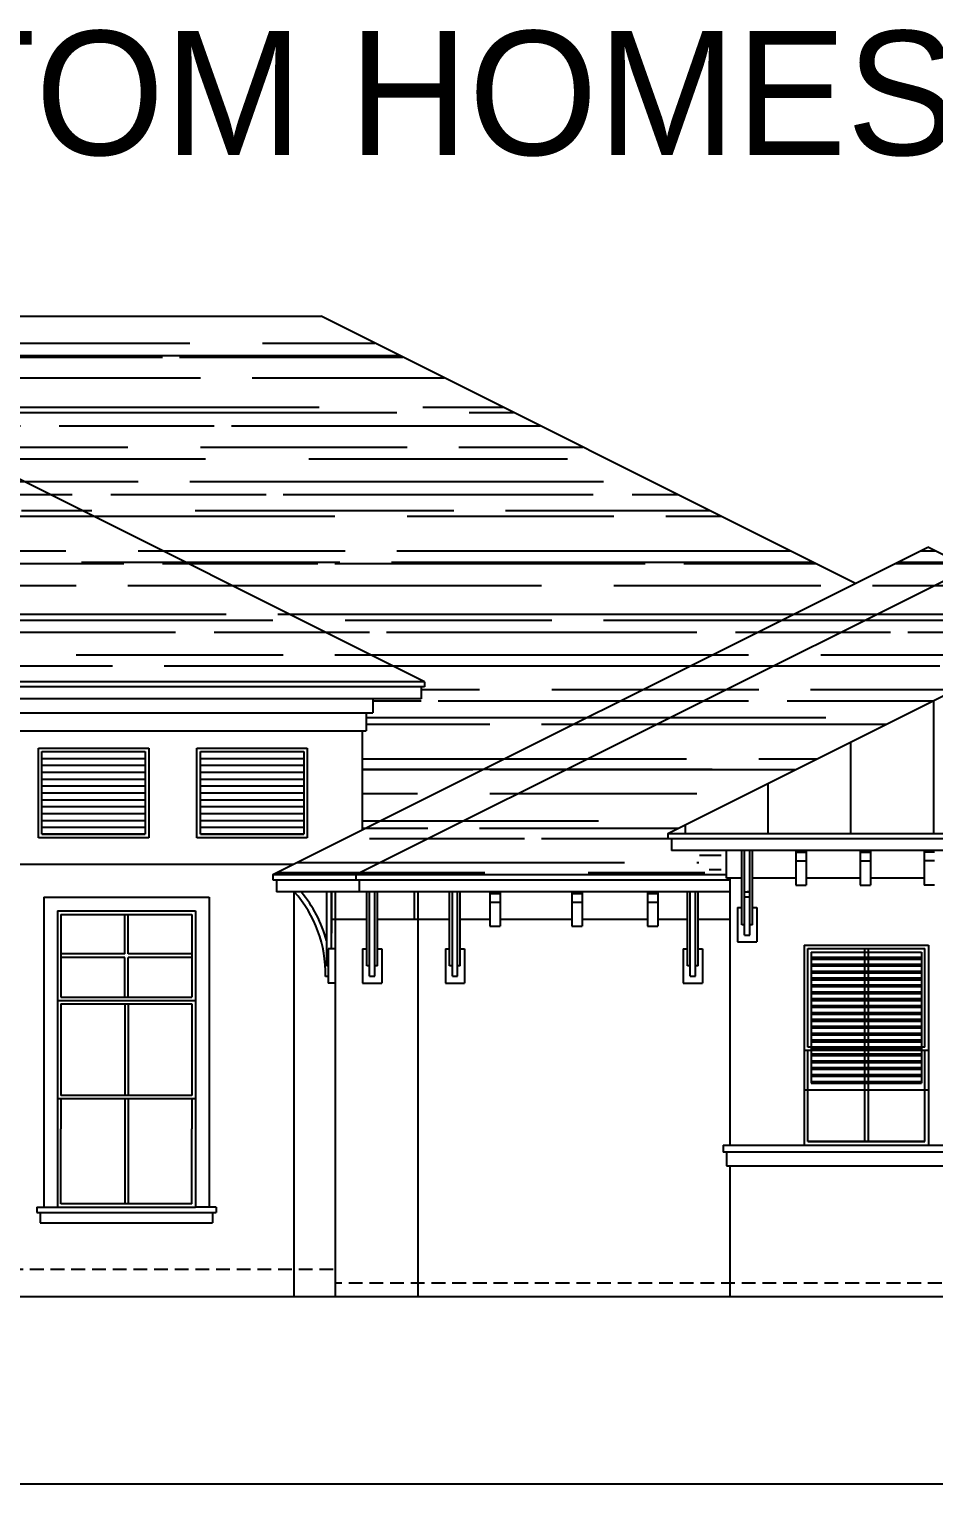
# Model space of a CAD drawing. Header units: inches. Extents: x -25328 to 8149, y -5530 to 4336.
# Drawn here: x -10418 to -10155.6, y -20.5 to 401.6 of the extents above; entities that cross this region are included whole.
import ezdxf

# ---------------------------------------------------------------- set-up
doc = ezdxf.new("R2010")
doc.units = ezdxf.units.IN
doc.header["$LTSCALE"] = 16
doc.header["$MEASUREMENT"] = 0
doc.linetypes.add('ALPINE_SOLID', pattern=[0])
doc.linetypes.add('HIDDEN', pattern=[0.375, 0.25, -0.125])
for name, color, linetype in [('CONC.', 3, 'CONTINUOUS'), ('DIM', 5, 'CONTINUOUS'), ('DIMS', 5, 'CONTINUOUS'), ('HATCH', 8, 'CONTINUOUS'), ('Layer_Notes', 7, 'ALPINE_SOLID'), ('ROOF', 1, 'CONTINUOUS'), ('TEXT', 11, 'CONTINUOUS'), ('TEXT ROOM', 3, 'CONTINUOUS'), ('WALLS EXT', 6, 'CONTINUOUS'), ('WINDOWS', 1, 'CONTINUOUS')]:
    doc.layers.add(name, color=color, linetype=linetype)
doc.styles.add('BROCURE TITLE', font='MTCORSVA.TTF', dxfattribs={"height": 4})

msp = doc.modelspace()

# ---------------------------------------------------------------- hatches: boundary and pattern name
at = {"layer": 'HATCH'}
h = msp.add_hatch(dxfattribs=at)
h.set_pattern_fill('AR-RROOF', color=8, scale=15, style=0)
h.set_pattern_definition([(0, (-6232.89, -878.122), (33, 15), [225, -30, 75, -15]), (0, (-6212.94, -870.622), (-15, 19.95), [45, -4.95, 90, -11.25]), (0, (-6225.391, -865.372), (78, 10.05), [120, -21, 60, -15])])
h.paths.add_polyline_path([(-10738.28423153, 202.78486914), (-10828.53423153, 157.65986914), (-10828.53423153, 156.28486914), (-10803.31285402, 156.28486914), (-10738.28423153, 188.79918038), (-10673.25560905, 156.28486914), (-10669.78423153, 156.28486914), (-10648.03423153, 156.26013269), (-10648.03423153, 157.65986914)])
h.paths.add_polyline_path([(-10672.28423153, 203.25700509), (-10674.28423153, 203.25700509), (-10674.28423153, 207.25700509), (-10688.28423153, 207.25700509), (-10688.28423153, 210.75700509), (-10689.28423153, 210.75700509), (-10689.28423153, 212.25700509), (-10496.28423153, 308.75700509), (-10303.28423153, 212.25700509), (-10303.28423153, 210.75700509), (-10304.28423153, 210.75700509), (-10304.28423153, 207.25700509), (-10318.28423153, 207.25700509), (-10318.28423153, 203.25700509), (-10320.28423153, 203.25700509), (-10320.28423153, 198.02144844), (-10321.28423153, 198.02144844), (-10321.28423153, 169.28486914), (-10178.28423153, 240.78486914), (-10333.28423153, 318.28486914), (-10507.28423153, 318.28486914), (-10738.28423153, 202.78486914), (-10671.28423153, 169.28486914), (-10671.28423153, 198.02144844), (-10672.28423153, 198.02144844)])
h.paths.add_polyline_path([(-10558.10647578, 257.00700509), (-10563.28423153, 257.00700509), (-10563.28423153, 260.50700509), (-10564.28423153, 260.50700509), (-10564.28423153, 262.00700509), (-10492.28423153, 298.00700509), (-10420.28423153, 262.00700509), (-10420.28423153, 260.50700509), (-10421.28423153, 260.50700509), (-10421.28423153, 257.00700509), (-10426.46198729, 257.00700509, 0.1928199289), (-10435.4952017, 232.50700509), (-10436.28423153, 232.50700509), (-10436.28423153, 230.50700509), (-10438.28423153, 230.50700509), (-10438.28423153, 212.25700509), (-10303.28423153, 212.25700509), (-10496.28423153, 308.75700509), (-10689.28423153, 212.25700509), (-10546.28423153, 212.25700509), (-10546.28423153, 230.50700509), (-10548.28423153, 230.50700509), (-10548.28423153, 232.50700509), (-10549.07326137, 232.50700509, 0.1928199289)], flags=17)
h.paths.add_polyline_path([(-10145.28423153, 245.28486914), (-10157.28423153, 251.28486914), (-10347.28423153, 156.28486914), (-10323.28423153, 156.28486914)])
h.paths.add_polyline_path([(-10145.28423153, 211.97635934), (-10057.84552303, 168.25700509), (-10057.84552303, 166.75700509), (-10058.84552303, 166.75700509), (-10058.84552303, 163.25700509), (-10064.02327879, 163.25700509, 0.0608947721), (-10068.92288641, 156.28486914), (-9967.28423153, 156.28486914), (-10145.28423153, 245.28486914), (-10323.28423153, 156.28486914), (-10221.65188045, 156.28486914, 0.0609127368), (-10226.55582682, 163.25700509), (-10231.72294003, 163.25700509), (-10231.72294003, 166.75700509), (-10232.72294003, 166.75700509), (-10232.72294003, 168.25700509)])
h = msp.add_hatch(dxfattribs=at)
h.set_pattern_fill('AR-RROOF', color=256, scale=15, style=0)
h.set_pattern_definition([(0, (7650.054, -5056.707), (33, 15), [225, -30, 75, -15]), (0, (7670.004, -5049.207), (-15, 19.95), [45, -4.95, 90, -11.25]), (0, (7657.554, -5043.957), (78, 10.05), [120, -21, 60, -15])])
h.paths.add_polyline_path([(-10217.22294003, 163.25700509), (-10224.56714634, 163.25700509, -0.0536050847), (-10220.20438079, 156.75700509), (-10217.22294003, 156.75700509)])

# ---------------------------------------------------------------- linework, layer by layer
at = {"layer": 'CONC.'}
for p, q in [((-10299.9276697, 33.75700509), (-10813.28423153, 33.75700509)), ((-9985.28423153, 33.75700509), (-10794.28423153, 33.75700509))]:
    msp.add_line(p, q, dxfattribs=at)
at = {"layer": 'DIM'}
msp.add_line((-10303.28423153, 212.25700509), (-10303.28423153, 210.75700509), dxfattribs=at)
at = {"layer": 'DIMS'}
for p, q in [((-10211.28544003, 155.25700509), (-10215.72294003, 155.25700509)), ((-10195.60252645, 155.25700509), (-10208.16044003, 155.25700509)), ((-10176.99487548, 155.25700509), (-10192.60252645, 155.25700509)), ((-10158.3872245, 155.25700509), (-10173.99487548, 155.25700509)), ((-10320.06548153, 143.27144844), (-10330.28423153, 143.27144844)), ((-10305.28423153, 143.27144844), (-10316.94048153, 143.27144844)), ((-10296.06548153, 143.27144844), (-10306.28423153, 143.27144844)), ((-10284.38256796, 143.27144844), (-10292.94048153, 143.27144844)), ((-10260.62191765, 143.27144844), (-10281.38256796, 143.27144844)), ((-10238.62460361, 143.27144844), (-10257.62191765, 143.27144844)), ((-10227.06669003, 143.27144844), (-10235.62460361, 143.27144844)), ((-10214.72294003, 143.27144844), (-10223.94169003, 143.27144844))]:
    msp.add_line(p, q, dxfattribs=at)
at = {"layer": 'HATCH', "color": 8, "linetype": 'HIDDEN'}
for p, q in [((-10651.78423153, 41.75700509), (-10329.28423153, 41.75700509)), ((-9985.28423153, 37.75700509), (-10329.28423153, 37.75700509))]:
    msp.add_line(p, q, dxfattribs=at)
at = {"layer": 'Layer_Notes', "color": 8}
for p, q in [((-10155.72294003, 206.75700509), (-10155.72294003, 168.25700509)), ((-10179.72294003, 194.75700509), (-10179.72294003, 168.25700509)), ((-10203.72294003, 182.75700509), (-10203.72294003, 168.25700509)), ((-10227.72294003, 170.75700509), (-10227.72294003, 168.25700509))]:
    msp.add_line(p, q, dxfattribs=at)
at = {"layer": 'ROOF', "color": 6}
for p, q in [((-10507.28423153, 318.28486914), (-10333.28423153, 318.28486914)), ((-10178.28423153, 240.78486914), (-10333.28423153, 318.28486914)), ((-10303.28423153, 212.25700509), (-10496.28423153, 308.75700509)), ((-10347.28423153, 156.28486914), (-10157.28423153, 251.28486914)), ((-9967.28423153, 156.28486914), (-10157.28423153, 251.28486914)), ((-10323.28423153, 156.28486914), (-10145.28423153, 245.28486914)), ((-10303.28423153, 212.25700509), (-10438.28423153, 212.25700509)), ((-10232.72294003, 168.25700509), (-10145.28423153, 211.97635934)), ((-10304.28423153, 207.25700509), (-10438.28423153, 207.25700509)), ((-10304.28423153, 210.75700509), (-10304.28423153, 207.25700509)), ((-10321.28423153, 169.28486914), (-10321.28423153, 198.02144844)), ((-10231.72294003, 166.75700509), (-10231.72294003, 163.25700509)), ((-10058.84552303, 163.25700509), (-10231.72294003, 163.25700509)), ((-10438.28423153, 159.28486914), (-10341.28423153, 159.28486914)), ((-10347.28423153, 156.28486914), (-10215.72294003, 156.28486914)), ((-10295.28423153, 156.28486914), (-10217.22294003, 156.28486914)), ((-10346.28423153, 154.78486914), (-10346.28423153, 151.28486914)), ((-10322.28423153, 154.78486914), (-10322.28423153, 151.28486914)), ((-10214.72294003, 155.25700509), (-10214.72294003, 77.8033583)), ((-10413.78423153, 149.75700509), (-10365.78423153, 149.75700509)), ((-10413.78423153, 149.75700509), (-10413.78423153, 59.75700509)), ((-10365.78423153, 149.75700509), (-10365.78423153, 59.75700509)), ((-10214.72294003, 151.28486914), (-10346.28423153, 151.28486914)), ((-10341.28423153, 151.28486914), (-10341.28423153, 33.75700509)), ((-10330.28423153, 151.28486914), (-10330.28423153, 143.27144844)), ((-10329.28423153, 151.28486914), (-10329.28423153, 33.75700509)), ((-10306.28423153, 151.28486914), (-10306.28423153, 143.27144844)), ((-10305.28423153, 151.28486914), (-10305.28423153, 33.75700509)), ((-10409.78423153, 145.75700509), (-10369.78423153, 145.75700509)), ((-10409.78423153, 145.75700509), (-10409.78423153, 119.75700509)), ((-10369.78423153, 145.75700509), (-10369.78423153, 119.75700509)), ((-10193.15923153, 135.8033583), (-10157.15923153, 135.8033583)), ((-10193.15923153, 135.8033583), (-10157.15923153, 135.8033583)), ((-10193.15923153, 135.8033583), (-10157.15923153, 135.8033583)), ((-10193.15923153, 135.8033583), (-10193.15923153, 78.8033583)), ((-10157.15923153, 135.8033583), (-10157.15923153, 77.8033583)), ((-10409.78423153, 119.75700509), (-10369.78423153, 119.75700509)), ((-10409.78423153, 119.75700509), (-10369.78423153, 119.75700509)), ((-10409.78423153, 119.75700509), (-10369.78423153, 119.75700509)), ((-10409.78423153, 119.75700509), (-10409.78423153, 82.50700509)), ((-10369.78423153, 119.75700509), (-10369.78423153, 82.50700509)), ((-10193.15923153, 94.5533583), (-10193.15923153, 77.8033583)), ((-10157.15923153, 94.5533583), (-10157.15923153, 78.8033583)), ((-10409.78423153, 82.50700509), (-10409.78423153, 59.75700509)), ((-10369.78423153, 82.50700509), (-10369.78423153, 60.75700509)), ((-10216.72294003, 77.8033583), (-10174.72294003, 77.8033583)), ((-10216.72294003, 77.8033583), (-10216.72294003, 75.75700509)), ((-10193.15923153, 78.8033583), (-10193.15923153, 77.8033583)), ((-10174.72294003, 77.8033583), (-10073.84552303, 77.8033583)), ((-10157.15923153, 78.8033583), (-10157.15923153, 77.8033583)), ((-10073.84552303, 75.75700509), (-10216.72294003, 75.75700509)), ((-10215.72294003, 75.75700509), (-10215.72294003, 71.75700509)), ((-10215.72294003, 71.75700509), (-10074.84552303, 71.75700509)), ((-10214.72294003, 71.75700509), (-10214.72294003, 33.75700509)), ((-10415.78423153, 59.75700509), (-10415.78423153, 58.25700509)), ((-10415.78423153, 59.75700509), (-10413.78423153, 59.75700509)), ((-10415.78423153, 59.75700509), (-10415.78423153, 58.25700509)), ((-10413.78423153, 59.75700509), (-10370.78423153, 59.75700509)), ((-10370.78423153, 59.75700509), (-10369.78423153, 59.75700509)), ((-10369.78423153, 60.75700509), (-10369.78423153, 59.75700509)), ((-10363.78423153, 59.75700509), (-10369.78423153, 59.75700509)), ((-10363.78423153, 59.75700509), (-10365.78423153, 59.75700509)), ((-10363.78423153, 59.75700509), (-10363.78423153, 58.25700509)), ((-10363.78423153, 59.75700509), (-10363.78423153, 58.25700509)), ((-10415.78423153, 58.25700509), (-10363.78423153, 58.25700509)), ((-10414.78423153, 58.25700509), (-10414.78423153, 55.25700509)), ((-10414.78423153, 58.25700509), (-10414.78423153, 55.25700509)), ((-10414.78423153, 55.25700509), (-10364.78423153, 55.25700509)), ((-10364.78423153, 58.25700509), (-10364.78423153, 55.25700509)), ((-10364.78423153, 58.25700509), (-10364.78423153, 55.25700509))]:
    msp.add_line(p, q, dxfattribs=at)
at = {"layer": 'TEXT', "color": 6}
msp.add_line((-11345.7076606, -20.50380518), (-9544.72491662, -20.50366356), dxfattribs=at)
at = {"layer": 'WALLS EXT', "color": 8}
for p, q in [((-10303.28423153, 212.25700509), (-10303.28423153, 210.75700509)), ((-10303.28423153, 210.75700509), (-10438.28423153, 210.75700509)), ((-10232.72294003, 168.25700509), (-10232.72294003, 166.75700509)), ((-10232.72294003, 166.75700509), (-10057.84552303, 166.75700509)), ((-10347.28423153, 156.28486914), (-10347.28423153, 154.78486914)), ((-10323.28423153, 156.28486914), (-10323.28423153, 154.78486914)), ((-10347.28423153, 154.78486914), (-10214.72294003, 154.78486914))]:
    msp.add_line(p, q, dxfattribs=at)
at = {"layer": 'WINDOWS'}
for p, q in [((-10318.28423153, 207.25700509), (-10318.28423153, 203.25700509)), ((-10438.28423153, 203.25700509), (-10318.28423153, 203.25700509)), ((-10320.28423153, 203.25700509), (-10320.28423153, 198.02144844)), ((-10436.28423153, 198.02144844), (-10320.28423153, 198.02144844)), ((-10415.33258789, 167.0093622), (-10415.33258789, 193.0093622)), ((-10415.33258789, 193.0093622), (-10383.33258789, 193.0093622)), ((-10414.33258789, 168.0093622), (-10414.33258789, 192.0093622)), ((-10414.33258789, 192.0093622), (-10384.33258789, 192.0093622)), ((-10414.33258789, 190.0093622), (-10384.33258789, 190.0093622)), ((-10384.33258789, 192.0093622), (-10384.33258789, 168.0093622)), ((-10383.33258789, 193.0093622), (-10383.33258789, 167.0093622)), ((-10369.33258789, 167.0093622), (-10369.33258789, 193.0093622)), ((-10369.33258789, 193.0093622), (-10337.33258789, 193.0093622)), ((-10368.33258789, 168.0093622), (-10368.33258789, 192.0093622)), ((-10368.33258789, 192.0093622), (-10338.33258789, 192.0093622)), ((-10368.33258789, 190.0093622), (-10338.33258789, 190.0093622)), ((-10338.33258789, 192.0093622), (-10338.33258789, 168.0093622)), ((-10337.33258789, 193.0093622), (-10337.33258789, 167.0093622)), ((-10414.33258789, 188.0093622), (-10384.33258789, 188.0093622)), ((-10414.33258789, 186.0093622), (-10384.33258789, 186.0093622)), ((-10368.33258789, 188.0093622), (-10338.33258789, 188.0093622)), ((-10368.33258789, 186.0093622), (-10338.33258789, 186.0093622)), ((-10414.33258789, 184.0093622), (-10384.33258789, 184.0093622)), ((-10414.33258789, 182.0093622), (-10384.33258789, 182.0093622)), ((-10368.33258789, 184.0093622), (-10338.33258789, 184.0093622)), ((-10368.33258789, 182.0093622), (-10338.33258789, 182.0093622)), ((-10414.33258789, 180.0093622), (-10384.33258789, 180.0093622)), ((-10414.33258789, 178.0093622), (-10384.33258789, 178.0093622)), ((-10368.33258789, 180.0093622), (-10338.33258789, 180.0093622)), ((-10368.33258789, 178.0093622), (-10338.33258789, 178.0093622)), ((-10414.33258789, 176.0093622), (-10384.33258789, 176.0093622)), ((-10414.33258789, 174.0093622), (-10384.33258789, 174.0093622)), ((-10368.33258789, 176.0093622), (-10338.33258789, 176.0093622)), ((-10368.33258789, 174.0093622), (-10338.33258789, 174.0093622)), ((-10414.33258789, 172.0093622), (-10384.33258789, 172.0093622)), ((-10414.33258789, 170.0093622), (-10384.33258789, 170.0093622)), ((-10368.33258789, 172.0093622), (-10338.33258789, 172.0093622)), ((-10368.33258789, 170.0093622), (-10338.33258789, 170.0093622)), ((-10383.33258789, 167.0093622), (-10415.33258789, 167.0093622)), ((-10384.33258789, 168.0093622), (-10414.33258789, 168.0093622)), ((-10414.33258789, 168.0093622), (-10384.33258789, 168.0093622)), ((-10337.33258789, 167.0093622), (-10369.33258789, 167.0093622)), ((-10338.33258789, 168.0093622), (-10368.33258789, 168.0093622)), ((-10368.33258789, 168.0093622), (-10338.33258789, 168.0093622)), ((-10232.72294003, 168.25700509), (-10057.84552303, 168.25700509)), ((-10215.72294003, 155.25700509), (-10215.72294003, 163.25700509)), ((-10211.28544003, 141.75700509), (-10211.28544003, 163.25700509)), ((-10210.47294003, 138.75700509), (-10210.47294003, 163.25700509)), ((-10208.97294003, 138.75700509), (-10208.97294003, 163.25700509)), ((-10208.16044003, 141.75700509), (-10208.16044003, 163.25700509)), ((-10195.60252645, 163.25700509), (-10195.60252645, 153.25700509)), ((-10195.60252645, 162.75700509), (-10192.60252645, 162.75700509)), ((-10192.60252645, 163.25700509), (-10192.60252645, 153.25700509)), ((-10176.99487548, 163.25700509), (-10176.99487548, 153.25700509)), ((-10176.99487548, 162.75700509), (-10173.99487548, 162.75700509)), ((-10176.99487548, 162.75700509), (-10173.99487548, 162.75700509)), ((-10173.99487548, 163.25700509), (-10173.99487548, 153.25700509)), ((-10158.3872245, 163.25700509), (-10158.3872245, 153.25700509)), ((-10155.3872245, 162.75700509), (-10158.3872245, 162.75700509)), ((-10195.60252645, 160.25700509), (-10192.60252645, 160.25700509)), ((-10176.99487548, 160.25700509), (-10173.99487548, 160.25700509)), ((-10155.3872245, 160.25700509), (-10158.3872245, 160.25700509)), ((-10195.60252645, 153.25700509), (-10192.60252645, 153.25700509)), ((-10176.99487548, 153.25700509), (-10173.99487548, 153.25700509)), ((-10155.3872245, 153.25700509), (-10158.3872245, 153.25700509)), ((-10331.78423153, 151.28486914), (-10331.78423153, 139.09388613)), ((-10330.28423153, 151.28486914), (-10330.28423153, 139.28486914)), ((-10330.28423153, 134.77308239), (-10330.28423153, 151.28486914)), ((-10320.06548153, 129.78486914), (-10320.06548153, 151.28486914)), ((-10319.25298153, 126.78486914), (-10319.25298153, 151.28486914)), ((-10317.75298153, 126.78486914), (-10317.75298153, 151.28486914)), ((-10316.94048153, 129.78486914), (-10316.94048153, 151.28486914)), ((-10296.06548153, 129.78486914), (-10296.06548153, 151.28486914)), ((-10295.25298153, 126.78486914), (-10295.25298153, 151.28486914)), ((-10293.75298153, 126.78486914), (-10293.75298153, 151.28486914)), ((-10292.94048153, 129.78486914), (-10292.94048153, 151.28486914)), ((-10284.38256796, 151.28486914), (-10284.38256796, 141.28486914)), ((-10284.38256796, 150.78486914), (-10281.38256796, 150.78486914)), ((-10284.38256796, 148.28486914), (-10281.38256796, 148.28486914)), ((-10281.38256796, 151.28486914), (-10281.38256796, 141.28486914)), ((-10260.62191765, 151.28486914), (-10260.62191765, 141.28486914)), ((-10260.62191765, 150.78486914), (-10257.62191765, 150.78486914)), ((-10260.62191765, 148.28486914), (-10257.62191765, 148.28486914)), ((-10257.62191765, 151.28486914), (-10257.62191765, 141.28486914)), ((-10238.62460361, 151.28486914), (-10238.62460361, 141.28486914)), ((-10238.62460361, 150.78486914), (-10235.62460361, 150.78486914)), ((-10238.62460361, 148.28486914), (-10235.62460361, 148.28486914)), ((-10235.62460361, 151.28486914), (-10235.62460361, 141.28486914)), ((-10227.06669003, 129.78486914), (-10227.06669003, 151.28486914)), ((-10226.25419003, 126.78486914), (-10226.25419003, 151.28486914)), ((-10224.75419003, 126.78486914), (-10224.75419003, 151.28486914)), ((-10223.94169003, 129.78486914), (-10223.94169003, 151.28486914)), ((-10210.47294003, 151.25700509), (-10208.97294003, 151.25700509)), ((-10208.97294003, 149.75700509), (-10210.47294003, 149.75700509)), ((-10208.97294003, 151.25700509), (-10209.75640608, 151.25700509)), ((-10408.78423153, 144.75700509), (-10370.78423153, 144.75700509)), ((-10408.78423153, 144.75700509), (-10408.78423153, 120.75700509)), ((-10390.28423153, 133.25700509), (-10390.28423153, 144.75700509)), ((-10389.28423153, 133.25700509), (-10389.28423153, 144.75700509)), ((-10370.78423153, 144.75700509), (-10370.78423153, 120.75700509)), ((-10212.50419003, 146.75700509), (-10211.28544003, 146.75700509)), ((-10212.50419003, 146.75700509), (-10212.50419003, 136.75700509)), ((-10208.16044003, 146.75700509), (-10206.94169003, 146.75700509)), ((-10206.94169003, 146.75700509), (-10206.94169003, 136.75700509)), ((-10284.38256796, 141.28486914), (-10281.38256796, 141.28486914)), ((-10260.62191765, 141.28486914), (-10257.62191765, 141.28486914)), ((-10238.62460361, 141.28486914), (-10235.62460361, 141.28486914)), ((-10210.47294003, 141.75700509), (-10211.28544003, 141.75700509)), ((-10208.16044003, 141.75700509), (-10208.97294003, 141.75700509)), ((-10331.78423153, 139.09388613), (-10331.78423153, 129.77308239)), ((-10212.50419003, 136.75700509), (-10206.94169003, 136.75700509)), ((-10210.47294003, 138.75700509), (-10208.97294003, 138.75700509)), ((-10193.15923153, 135.8033583), (-10193.15923153, 93.8033583)), ((-10193.15923153, 135.8033583), (-10157.15923153, 135.8033583)), ((-10157.15923153, 135.8033583), (-10157.15923153, 93.8033583)), ((-10390.28423153, 133.25700509), (-10408.78423153, 133.25700509)), ((-10390.28423153, 132.25700509), (-10408.78423153, 132.25700509)), ((-10390.28423153, 120.75700509), (-10390.28423153, 132.25700509)), ((-10370.78423153, 133.25700509), (-10389.28423153, 133.25700509)), ((-10389.28423153, 120.75700509), (-10389.28423153, 132.25700509)), ((-10370.78423153, 132.25700509), (-10389.28423153, 132.25700509)), ((-10331.28423153, 134.77308239), (-10331.28423153, 124.77308239)), ((-10329.28423153, 134.77308239), (-10331.28423153, 134.77308239)), ((-10321.28423153, 134.78486914), (-10320.06548153, 134.78486914)), ((-10321.28423153, 134.78486914), (-10321.28423153, 124.78486914)), ((-10316.94048153, 134.78486914), (-10315.72173153, 134.78486914)), ((-10315.72173153, 134.78486914), (-10315.72173153, 124.78486914)), ((-10297.28423153, 134.78486914), (-10296.06548153, 134.78486914)), ((-10297.28423153, 134.78486914), (-10297.28423153, 124.78486914)), ((-10292.94048153, 134.78486914), (-10291.72173153, 134.78486914)), ((-10291.72173153, 134.78486914), (-10291.72173153, 124.78486914)), ((-10228.28544003, 134.78486914), (-10227.06669003, 134.78486914)), ((-10228.28544003, 134.78486914), (-10228.28544003, 124.78486914)), ((-10223.94169003, 134.78486914), (-10222.72294003, 134.78486914)), ((-10222.72294003, 134.78486914), (-10222.72294003, 124.78486914)), ((-10192.15923153, 134.8033583), (-10158.15923153, 134.8033583)), ((-10192.15923153, 106.23078678), (-10192.15923153, 134.8033583)), ((-10191.15923153, 133.8033583), (-10191.15923153, 95.8033583)), ((-10191.15923153, 133.8033583), (-10159.15923153, 133.8033583)), ((-10191.15923153, 132.3033583), (-10159.15923153, 132.3033583)), ((-10191.15923153, 131.8033583), (-10159.15923153, 131.8033583)), ((-10175.65923153, 134.8033583), (-10175.65923153, 106.23078678)), ((-10174.65923153, 134.8033583), (-10174.65923153, 106.23078678)), ((-10159.15923153, 133.8033583), (-10159.15923153, 95.8033583)), ((-10158.15923153, 106.23078678), (-10158.15923153, 134.8033583)), ((-10331.28423153, 126.77308239), (-10332.07326137, 126.77308239)), ((-10331.28423153, 129.77308239), (-10331.78423153, 129.77308239)), ((-10319.25298153, 129.78486914), (-10320.06548153, 129.78486914)), ((-10319.25298153, 126.78486914), (-10317.75298153, 126.78486914)), ((-10316.94048153, 129.78486914), (-10317.75298153, 129.78486914)), ((-10295.25298153, 129.78486914), (-10296.06548153, 129.78486914)), ((-10295.25298153, 126.78486914), (-10293.75298153, 126.78486914)), ((-10292.94048153, 129.78486914), (-10293.75298153, 129.78486914)), ((-10226.25419003, 129.78486914), (-10227.06669003, 129.78486914)), ((-10226.25419003, 126.78486914), (-10224.75419003, 126.78486914)), ((-10223.94169003, 129.78486914), (-10224.75419003, 129.78486914)), ((-10191.15923153, 130.3033583), (-10159.15923153, 130.3033583)), ((-10191.15923153, 129.8033583), (-10159.15923153, 129.8033583)), ((-10191.15923153, 128.3033583), (-10159.15923153, 128.3033583)), ((-10191.15923153, 127.8033583), (-10159.15923153, 127.8033583)), ((-10329.28423153, 124.77308239), (-10331.28423153, 124.77308239)), ((-10321.28423153, 124.78486914), (-10315.72173153, 124.78486914)), ((-10297.28423153, 124.78486914), (-10291.72173153, 124.78486914)), ((-10228.28544003, 124.78486914), (-10222.72294003, 124.78486914)), ((-10191.15923153, 126.3033583), (-10159.15923153, 126.3033583)), ((-10191.15923153, 125.8033583), (-10159.15923153, 125.8033583)), ((-10191.15923153, 124.3033583), (-10159.15923153, 124.3033583)), ((-10191.15923153, 123.8033583), (-10159.15923153, 123.8033583)), ((-10408.78423153, 120.75700509), (-10370.78423153, 120.75700509)), ((-10408.78423153, 118.75700509), (-10370.78423153, 118.75700509)), ((-10408.78423153, 118.75700509), (-10408.78423153, 92.18443357)), ((-10390.28423153, 118.75700509), (-10390.28423153, 92.18443357)), ((-10389.28423153, 118.75700509), (-10389.28423153, 92.18443357)), ((-10370.78423153, 118.75700509), (-10370.78423153, 92.18443357)), ((-10191.15923153, 122.3033583), (-10159.15923153, 122.3033583)), ((-10191.15923153, 121.8033583), (-10159.15923153, 121.8033583)), ((-10191.15923153, 120.3033583), (-10159.15923153, 120.3033583)), ((-10191.15923153, 119.8033583), (-10159.15923153, 119.8033583)), ((-10191.15923153, 118.3033583), (-10159.15923153, 118.3033583)), ((-10191.15923153, 117.8033583), (-10159.15923153, 117.8033583)), ((-10191.15923153, 116.3033583), (-10159.15923153, 116.3033583)), ((-10191.15923153, 115.8033583), (-10159.15923153, 115.8033583)), ((-10191.15923153, 114.3033583), (-10159.15923153, 114.3033583)), ((-10191.15923153, 113.8033583), (-10159.15923153, 113.8033583)), ((-10191.15923153, 112.3033583), (-10159.15923153, 112.3033583)), ((-10191.15923153, 111.8033583), (-10159.15923153, 111.8033583)), ((-10191.15923153, 110.3033583), (-10159.15923153, 110.3033583)), ((-10191.15923153, 109.8033583), (-10159.15923153, 109.8033583)), ((-10158.15923153, 106.23078678), (-10192.15923153, 106.23078678)), ((-10191.15923153, 108.3033583), (-10159.15923153, 108.3033583)), ((-10191.15923153, 107.8033583), (-10159.15923153, 107.8033583)), ((-10191.15923153, 106.3033583), (-10159.15923153, 106.3033583)), ((-10191.15923153, 105.8033583), (-10159.15923153, 105.8033583)), ((-10157.15923153, 105.23078678), (-10193.15923153, 105.23078678)), ((-10192.15923153, 78.8033583), (-10192.15923153, 105.23078678)), ((-10191.15923153, 104.3033583), (-10159.15923153, 104.3033583)), ((-10191.15923153, 103.8033583), (-10159.15923153, 103.8033583)), ((-10191.15923153, 102.3033583), (-10159.15923153, 102.3033583)), ((-10191.15923153, 101.8033583), (-10159.15923153, 101.8033583)), ((-10175.65923153, 105.23078678), (-10175.65923153, 78.8033583)), ((-10174.65923153, 105.23078678), (-10174.65923153, 78.8033583)), ((-10158.15923153, 78.8033583), (-10158.15923153, 105.23078678)), ((-10191.15923153, 100.3033583), (-10159.15923153, 100.3033583)), ((-10191.15923153, 99.8033583), (-10159.15923153, 99.8033583)), ((-10191.15923153, 98.3033583), (-10159.15923153, 98.3033583)), ((-10191.15923153, 97.8033583), (-10159.15923153, 97.8033583)), ((-10193.15923153, 93.8033583), (-10157.15923153, 93.8033583)), ((-10192.15923153, 78.8033583), (-10192.15923153, 94.5533583)), ((-10191.15923153, 96.3033583), (-10159.15923153, 96.3033583)), ((-10191.15923153, 95.8033583), (-10159.15923153, 95.8033583)), ((-10191.15923153, 95.8033583), (-10159.15923153, 95.8033583)), ((-10175.65923153, 94.5533583), (-10175.65923153, 78.8033583)), ((-10174.65923153, 94.5533583), (-10174.65923153, 78.8033583)), ((-10158.15923153, 78.8033583), (-10158.15923153, 94.5533583)), ((-10369.78423153, 91.18443357), (-10409.78423153, 91.18443357)), ((-10370.78423153, 92.18443357), (-10408.78423153, 92.18443357)), ((-10408.78423153, 91.18443357), (-10408.78423153, 82.50700509)), ((-10390.28423153, 91.18443357), (-10390.28423153, 60.75700509)), ((-10389.28423153, 91.18443357), (-10389.28423153, 60.75700509)), ((-10370.78423153, 91.18443357), (-10370.78423153, 82.50700509)), ((-10408.78423153, 60.75700509), (-10408.78423153, 82.50700509)), ((-10370.78423153, 60.75700509), (-10370.78423153, 82.50700509)), ((-10158.15923153, 78.8033583), (-10192.15923153, 78.8033583)), ((-10192.15923153, 78.8033583), (-10158.15923153, 78.8033583)), ((-10370.78423153, 60.75700509), (-10408.78423153, 60.75700509))]:
    msp.add_line(p, q, dxfattribs=at)
for radius, start, end in [(35.11446993, 358.4114097977, 42.0667165096), (36.61446993, 14.8594405732, 39.9820440785)]:
    msp.add_arc((-10367.17423525, 127.746546), radius, start, end, dxfattribs=at)

# ---------------------------------------------------------------- texts
at = {"layer": 'TEXT ROOM', "style": 'BROCURE TITLE'}
msp.add_text('OLSEN CUSTOM HOMES', height=36, dxfattribs=at).set_placement((-10723.84821645, 365.09016595))

doc.saveas('drawing.dxf')
